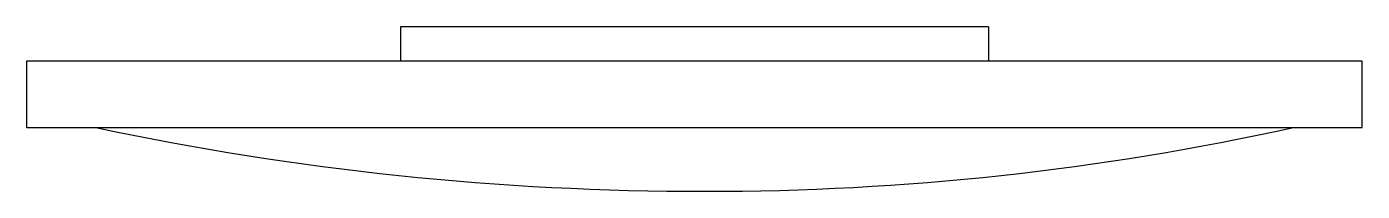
# Model space of a CAD drawing. Header units: millimetres. Extents: x 260214 to 261214, y 34063 to 34187.
import ezdxf

# ---------------------------------------------------------------- set-up
doc = ezdxf.new("R2010")
doc.units = ezdxf.units.MM

msp = doc.modelspace()

# ---------------------------------------------------------------- linework, layer by layer
at = {"color": 1}
for p, q in [((260934, 34186.8), (260493.7, 34186.8)), ((260934, 34186.8), (260493.7, 34186.8)), ((260493.7, 34186.8), (260493.7, 34161)), ((260493.7, 34186.8), (260493.7, 34161)), ((260934, 34186.8), (260934, 34161)), ((260934, 34186.8), (260934, 34161)), ((261213.8, 34161), (260213.8, 34161)), ((260213.8, 34161), (260213.8, 34111.1)), ((260213.8, 34161), (260213.8, 34111.1)), ((261213.8, 34111.1), (261213.8, 34161)), ((261213.8, 34111.1), (261213.8, 34161)), ((260213.8, 34111.1), (261213.8, 34111.1)), ((260213.8, 34111.1), (261213.8, 34111.1))]:
    msp.add_line(p, q, dxfattribs=at)
for centre, radius, start, end in [((260720.7, 36249.3), 2186.1, 257.9817, 270.0342), ((260723.2, 36098.6), 2035.4, 269.9658, 282.4569), ((260723.2, 36098.6), 2035.4, 269.9658, 282.4569)]:
    msp.add_arc(centre, radius, start, end, dxfattribs=at)

doc.saveas('drawing.dxf')
